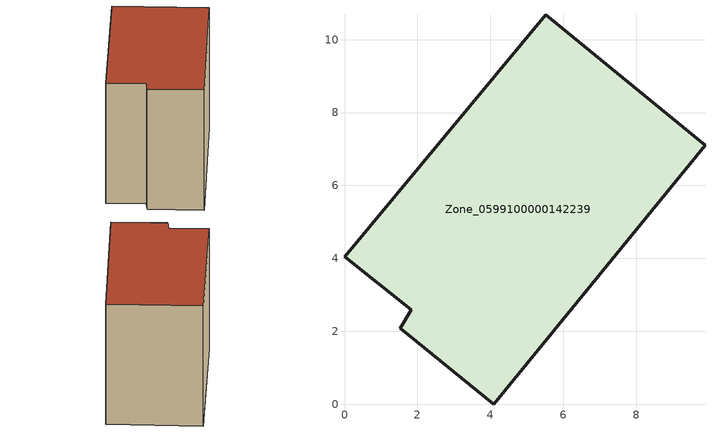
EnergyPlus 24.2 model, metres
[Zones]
Zone_0599100000142239
 floor ground (C_G): 1.53,2.09 1.83,2.59 0,4.05 5.52,10.68 9.89,7.11 4.09,0 z0
 wall outside (C_F): 1.83,2.59 1.53,2.09 4.09,0 9.89,7.11 5.52,10.68 0,4.05 1.83,2.59 z0:8.15
 roof outside (C_R): 5.52,10.68 0,4.05 1.83,2.59 1.53,2.09 4.09,0 9.89,7.11 z8.15
[BUILDING]
Pand.0599100000142239: North Axis=0; Terrain=City; Loads Convergence Tolerance Value=0.04; Temperature Convergence Tolerance Value=0.4; Solar Distribution=FullExterior; Maximum Number of Warmup Days=25; Minimum Number of Warmup Days=1
[Site:Location]
Rotterdam.The.Hague.AP_ZH_NLD Design_Conditions: Latitude=51.96; Longitude=4.45; Time Zone=1; Elevation=-4.5
[SITE:GROUNDTEMPERATURE:BUILDINGSURFACE]
18, 18, 18, 18, 18, 18, 18, 18, 18, 18, 18, 18
[MATERIAL] Thermal Absorptance=0.9; Solar Absorptance=0.7; Visible Absorptance=0.7
Name | Roughness | Thickness | Conductivity | Density | Specific Heat
G.TI.1946 | MediumSmooth | 0.15 | 1 | 540 | 1210
F.TI.1946 | Rough | 0.3 | 0.857143 | 1920 | 840
R.TI.1946 | MediumRough | 0.2 | 0.1 | 1500 | 1000
[CONSTRUCTION]
C_G: G.TI.1946
C_F: F.TI.1946
C_R: R.TI.1946
[ZONE]
Zone_0599100000142239: Type=1; Multiplier=1; Ceiling Height=Autocalculate; Volume=Autocalculate; Floor Area=autocalculate; Part of Total Floor Area=Yes
[ZONEINFILTRATION:DESIGNFLOWRATE]
Infil_Zone_0599100000142239: Zone or ZoneList or Space or SpaceList=Zone_0599100000142239; Schedule=AlwaysOn; Design Flow Rate Calculation Method=Flow/Area; Flow Rate per Floor Area=0.003; Constant Term Coefficient=1; Temperature Term Coefficient=0; Velocity Term Coefficient=0; Velocity Squared Term Coefficient=0
[HVACTEMPLATE:ZONE:IDEALLOADSAIRSYSTEM]
Zone_0599100000142239: Maximum Heating Supply Air Temperature=50; Minimum Cooling Supply Air Temperature=13; Maximum Heating Supply Air Humidity Ratio=0.0156; Minimum Cooling Supply Air Humidity Ratio=0.0077; Heating Limit=NoLimit; Cooling Limit=NoLimit; Dehumidification Control Type=ConstantSensibleHeatRatio; Cooling Sensible Heat Ratio=0.7; Dehumidification Setpoint=60; Humidification Control Type=None; Humidification Setpoint=30; Outdoor Air Method=None; Outdoor Air Flow Rate per Person=0.00944; Outdoor Air Flow Rate per Zone Floor Area=0; Outdoor Air Flow Rate per Zone=0; Demand Controlled Ventilation Type=None; Outdoor Air Economizer Type=NoEconomizer; Heat Recovery Type=None; Sensible Heat Recovery Effectiveness=0.7; Latent Heat Recovery Effectiveness=0.65
[ZONECONTROL:THERMOSTAT]
ThermostatControl_Zone_0599100000142239: Zone or ZoneList=Zone_0599100000142239; Control Type Schedule=DualSetpointControlType; Control 1=Thermostat_Zone_0599100000142239; Temperature Difference Between Cutout And Setpoint=0
[THERMOSTATSETPOINT:DUALSETPOINT]
Thermostat_Zone_0599100000142239: Heating Setpoint Temperature Schedule=HeatingSetpoint_Zone_0599100000142239; Cooling Setpoint Temperature Schedule=CoolingSetpoint_Zone_0599100000142239
[SCHEDULE:COMPACT]
HeatingSetpoint_Zone_0599100000142239: Through: 12/31, For: AllDays, Until: 24:00, 21
CoolingSetpoint_Zone_0599100000142239: Through: 12/31, For: AllDays, Until: 24:00, 24
DualSetpointControlType: Through: 12/31, For: AllDays, Until: 24:00, 4
AlwaysOn: Through: 12/31, For: AllDays, Until: 24:00, 1
